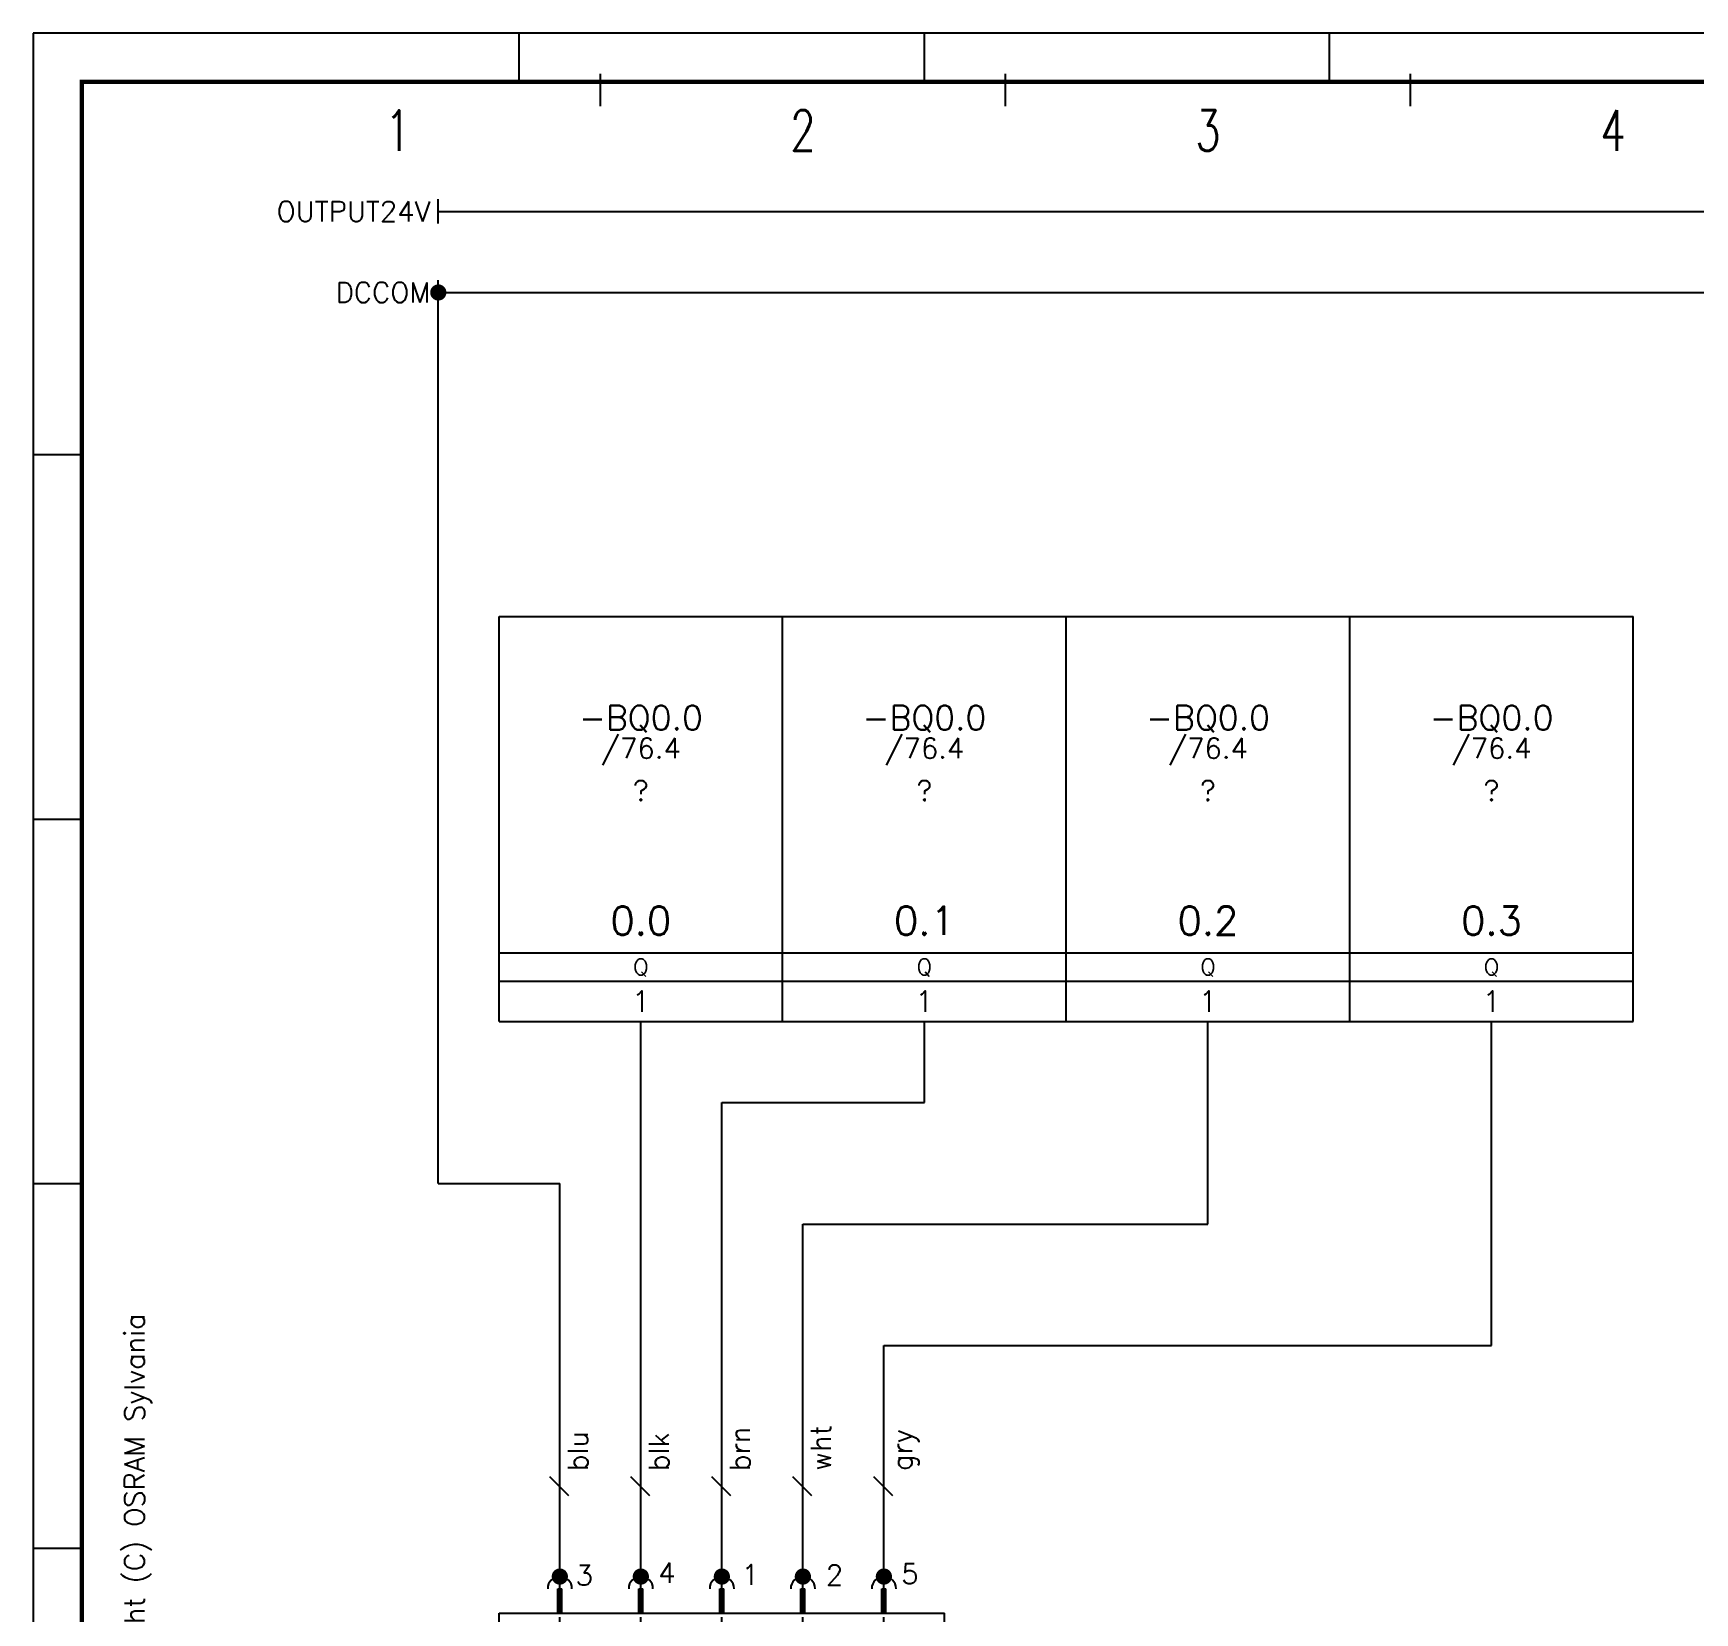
# Model space of a CAD drawing. Extents: x 0 to 420, y 0 to 297.
# Drawn here: x 0 to 205.1, y 102 to 297 of the extents above; entities that cross this region are included whole.
import ezdxf
from ezdxf.enums import TextEntityAlignment as Align

# ---------------------------------------------------------------- set-up
doc = ezdxf.new("R2010")
doc.units = 0
doc.header["$LTSCALE"] = 25
doc.layers.get('0').update_dxf_attribs({"linetype": 'CONTINUOUS'})
for name, color, linetype in [('ECS_LEV_LINE', 7, 'CONTINUOUS'), ('ECS_LEV_PG_FRAME', 7, 'CONTINUOUS'), ('ECS_LEV_PG_LADDER', 7, 'CONTINUOUS'), ('ECS_LEV_PH_DATA', 7, 'CONTINUOUS'), ('ECS_LEV_PH_LOGO', 7, 'CONTINUOUS'), ('ECS_LEV_SYM', 7, 'CONTINUOUS'), ('ECS_LEV_SYM_CPOINT', 7, 'CONTINUOUS'), ('ECS_LEV_SYM_DEVID', 7, 'CONTINUOUS'), ('ECS_LEV_SYM_GEO_SCM', 7, 'CONTINUOUS'), ('ECS_LEV_SYM_TEXT', 7, 'CONTINUOUS'), ('ECS_LEV_SYMCR', 7, 'CONTINUOUS'), ('ECS_LXV_TEXT', 7, 'CONTINUOUS')]:
    doc.layers.add(name, color=color, linetype=linetype)
doc.styles.add('ROMANS', font='ROMANS.SHX', dxfattribs={"oblique": 0.017453})
doc.styles.get("Standard").update_dxf_attribs({"font": 'romans.shx'})

# ---------------------------------------------------------------- blocks, each defined once
blk = doc.blocks.new('SIEC_LANS')
at = {"layer": 'ECS_LEV_SYM_GEO_SCM', "color": 0, "linetype": 'Continuous'}
blk.add_line((0, -1.5), (0, 1.5), dxfattribs=at)
at = {"layer": 'ECS_LEV_SYM_CPOINT', "linetype": 'Continuous', "style": 'ROMANS'}
blk.add_attdef('ECS_T_CPOINT_001', text='', height=2.6, dxfattribs=at).set_placement((0, 0), align=Align.MIDDLE_CENTER)
at = {"layer": 'ECS_LEV_SYM_DEVID', "linetype": 'Continuous', "style": 'ROMANS'}
for tag, p in [('ECS_T_DEVID_3', (-1, 8.4)), ('ECS_T_DEVID_2', (-1, 4.2)), ('ECS_T_DEVID_1', (-1, 0))]:
    blk.add_attdef(tag, text='', height=2.5, dxfattribs=at).set_placement(p, align=Align.MIDDLE_RIGHT)
blk = doc.blocks.new('SEDLHL_BANN_EZCOLUMN_CL50GRBAPQ')
at = {"color": 7}
for centre in [(20.62, -9.99), (20.62, -19.99), (20.62, -29.99)]:
    blk.add_circle(centre, 3.5, dxfattribs=at)
at = {"layer": 'ECS_LEV_SYM_GEO_SCM', "color": 0, "linetype": 'Continuous', "ltscale": 0.3}
for p, q in [((39.5, 7.5), (4.5, 7.5)), ((4.5, -47.5), (4.5, 7.5)), ((39.5, -47.5), (39.5, 7.5)), ((1.5, -0.25), (1.5, 0.25)), ((4.5, 0.25), (1.5, 0.25)), ((4.5, 0), (1.5, 0)), ((4.5, -0.25), (1.5, -0.25)), ((4.5, -9.75), (1.5, -9.75)), ((1.5, -10.25), (1.5, -9.75)), ((4.5, -10), (1.5, -10)), ((4.5, -10.25), (1.5, -10.25)), ((4.5, -10.25), (4.5, -9.75)), ((1.5, -20.25), (1.5, -19.75)), ((4.5, -19.75), (1.5, -19.75)), ((4.5, -20), (1.5, -20)), ((4.5, -20.25), (1.5, -20.25)), ((4.5, -20.25), (4.5, -19.75)), ((4.5, -29.75), (1.5, -29.75)), ((1.5, -30.25), (1.5, -29.75)), ((4.5, -30), (1.5, -30)), ((4.5, -30.25), (1.5, -30.25)), ((4.5, -30.25), (4.5, -29.75)), ((4.5, -39.75), (1.5, -39.75)), ((1.5, -40.25), (1.5, -39.75)), ((4.5, -40), (1.5, -40)), ((4.5, -40.25), (1.5, -40.25)), ((4.5, -40.25), (4.5, -39.75)), ((39.5, -47.5), (4.5, -47.5))]:
    blk.add_line(p, q, dxfattribs=at)
at = {"layer": 'ECS_LEV_SYM_GEO_SCM', "color": 0, "linetype": 'Continuous'}
for p, q in [((11.43, 0.85), (10, 4.03)), ((15.67, 4.03), (10, 4.03)), ((14.24, 0.85), (15.67, 4.03)), ((10, 0), (5, 0)), ((15.67, 0.85), (10, 0.85)), ((10, -0.85), (10, 0.85)), ((15.67, -0.85), (15.67, 0.85)), ((28.13, 0), (15.67, 0)), ((28.13, -19.99), (28.13, 0)), ((15.67, -0.85), (10, -0.85)), ((10, -10), (5, -10)), ((15.67, -9.15), (10, -9.15)), ((10, -10.85), (10, -9.15)), ((15.67, -10.85), (15.67, -9.15)), ((18.9, -10), (15.67, -10)), ((17.81, -9.99), (18.9, -9.99)), ((18.9, -9.13), (18.9, -10.84)), ((18.9, -9.13), (20.62, -9.99)), ((20.62, -9.99), (18.9, -10.84)), ((20.62, -9.13), (20.62, -10.84)), ((20.62, -9.99), (22.97, -9.99)), ((28.13, -9.99), (22.97, -9.99)), ((15.67, -10.85), (10, -10.85)), ((10, -20), (5, -20)), ((15.67, -19.15), (10, -19.15)), ((10, -20.85), (10, -19.15)), ((15.67, -20.85), (15.67, -19.15)), ((18.9, -20), (15.67, -20)), ((17.81, -19.99), (18.9, -19.99)), ((18.9, -19.13), (18.9, -20.84)), ((18.9, -19.13), (20.62, -19.99)), ((20.62, -19.99), (18.9, -20.84)), ((20.62, -19.13), (20.62, -20.84)), ((20.62, -19.99), (22.97, -19.99)), ((28.13, -19.99), (22.97, -19.99)), ((28.13, -29.99), (28.13, -19.99)), ((15.67, -20.85), (10, -20.85)), ((10, -30), (5, -30)), ((15.67, -29.15), (10, -29.15)), ((10, -30.85), (10, -29.15)), ((15.67, -30.85), (15.67, -29.15)), ((18.9, -30), (15.67, -30)), ((17.81, -29.99), (18.9, -29.99)), ((18.9, -29.13), (20.62, -29.99)), ((18.9, -29.13), (18.9, -30.84)), ((20.62, -29.99), (18.9, -30.84)), ((20.62, -29.13), (20.62, -30.84)), ((20.62, -29.99), (22.97, -29.99)), ((28.13, -29.99), (22.97, -29.99)), ((28.13, -40), (28.13, -29.99)), ((15.67, -30.85), (10, -30.85)), ((28.13, -40), (5, -40))]:
    blk.add_line(p, q, dxfattribs=at)
at = {"layer": 'ECS_LEV_SYM_GEO_SCM', "color": 0, "linetype": 'Continuous', "const_width": 1}
for points in [[(28.13, -10.49, 1), (28.13, -9.49, 1)], [(28.13, -20.49, 1), (28.13, -19.49, 1)], [(28.13, -30.49, 1), (28.13, -29.49, 1)]]:
    blk.add_lwpolyline(points, format="xyb", close=True, dxfattribs=at)
at = {"layer": 'ECS_LEV_SYM_GEO_SCM', "color": 0, "linetype": 'Continuous'}
for points in [[(20.27, -11.7, 0, 0, 0), (20.96, -12.39, 0.514, 0, 0), (21.65, -13.07, 0, 0, 0)], [(20.96, -11.01, 0, 0, 0), (21.65, -11.7, 0.514, 0, 0), (22.33, -12.39, 0, 0, 0)], [(20.27, -21.7, 0, 0, 0), (20.96, -22.39, 0.514, 0, 0), (21.65, -23.07, 0, 0, 0)], [(20.96, -21.01, 0, 0, 0), (21.65, -21.7, 0.514, 0, 0), (22.33, -22.39, 0, 0, 0)], [(20.96, -31.01, 0, 0, 0), (21.65, -31.7, 0.514, 0, 0), (22.33, -32.39, 0, 0, 0)], [(20.27, -31.7, 0, 0, 0), (20.96, -32.39, 0.514, 0, 0), (21.65, -33.07, 0, 0, 0)]]:
    blk.add_lwpolyline(points, format="xyseb", dxfattribs=at)
at = {"layer": 'ECS_LEV_SYM_GEO_SCM', "color": 0, "linetype": 'Continuous', "ltscale": 0.3}
for centre in [(1.5, 0), (1.5, -10), (1.5, -20), (1.5, -30), (1.5, -40)]:
    blk.add_arc(centre, 1.5, 90, 270, dxfattribs=at)
at = {"layer": 'ECS_LEV_SYM_CPOINT', "color": 7, "linetype": 'Continuous', "style": 'ROMANS'}
for tag, p in [('ECS_T_CPOINT_004', (-1.59, 3.22)), ('ECS_T_CPOINT_001', (-1.49, -16.48)), ('ECS_T_CPOINT_003', (-1.71, -26.78)), ('ECS_T_CPOINT_002', (-1.42, -36.98))]:
    blk.add_attdef(tag, text='', height=2.5, dxfattribs=at).set_placement(p, align=Align.MIDDLE_LEFT)
at = {"layer": 'ECS_LEV_SYM_CPOINT', "color": 0, "linetype": 'Continuous'}
blk.add_attdef('ECS_T_CPOINT_005', text='', height=2.5, dxfattribs=at).set_placement((-0.19, -6.09), align=Align.MIDDLE_CENTER)
at = {"layer": 'ECS_LEV_SYM_DEVID', "color": 7, "linetype": 'Continuous'}
for tag, p in [('ECS_T_DEVID_3', (47.7, -16.44)), ('ECS_T_DEVID_2', (47.7, -20.64)), ('ECS_T_DEVID_1', (47.7, -24.84))]:
    blk.add_attdef(tag, text='', height=3, dxfattribs=at).set_placement(p, align=Align.MIDDLE_RIGHT)
at = {"layer": 'ECS_LEV_SYM_TEXT', "color": 7, "linetype": 'Continuous', "style": 'ROMANS'}
for tag, p in [('ECS_T_TEXT_4.0', (12.71, 5.58)), ('ECS_T_TEXT_6.0', (12.64, -7.38)), ('ECS_T_TEXT_2.0', (13.32, -17.38)), ('ECS_T_TEXT_1.0', (11.74, -26.97)), ('ECS_T_TEXT_5.0', (12.99, -38.04))]:
    blk.add_attdef(tag, text='', height=2, dxfattribs=at).set_placement(p, align=Align.MIDDLE_CENTER)
at = {"layer": 'ECS_LEV_SYM_TEXT', "color": 7, "linetype": 'Continuous'}
for tag, p in [('ECS_T_TEXT_3.1', (22.75, -42.47)), ('ECS_T_TEXT_3.2', (22.75, -45.27))]:
    blk.add_attdef(tag, text='', height=2, dxfattribs=at).set_placement(p, align=Align.MIDDLE_CENTER)
at = {"layer": 'ECS_LEV_SYMCR', "color": 7, "linetype": 'Continuous'}
for tag, p in [('ECS_T_CRC_TEXT_P', (47.7, -29.04)), ('ECS_T_CRC_TEXT_N', (47.7, -33.24))]:
    blk.add_attdef(tag, text='', height=2.5, dxfattribs=at).set_placement(p, align=Align.MIDDLE_RIGHT)
blk = doc.blocks.new('SEDLHL_WKABELE')
at = {"color": 0, "linetype": 'Continuous'}
blk.add_line((-1.24, 1.28), (1.1, -1.05), dxfattribs=at)
at = {"layer": 'ECS_LEV_SYM_CPOINT', "linetype": 'Continuous', "style": 'ROMANS'}
blk.add_attdef('ECS_T_CPOINT_001', text='', height=2.6, rotation=89.99849, dxfattribs=at).set_placement((1, 2), align=Align.TOP_LEFT)
at = {"layer": 'ECS_LEV_SYM_DEVID', "linetype": 'Continuous', "style": 'ROMANS'}
for tag, p in [('ECS_T_DEVID_3', (-2.471, 8.501)), ('ECS_T_DEVID_2', (-2.471, 4.301)), ('ECS_T_DEVID_1', (-2.471, 0.101))]:
    blk.add_attdef(tag, text='', height=3, dxfattribs=at).set_placement(p, align=Align.MIDDLE_RIGHT)
at = {"layer": 'ECS_LEV_SYMCR', "color": 0, "linetype": 'Continuous', "style": 'ROMANS'}
for tag, p in [('ECS_T_CRC_TEXT_P', (-2.471, -3.649)), ('ECS_T_CRC_TEXT_N', (-2.471, -7.399))]:
    blk.add_attdef(tag, text='', height=2.5, dxfattribs=at).set_placement(p, align=Align.MIDDLE_RIGHT)
blk = doc.blocks.new('__TEXT_')
blk = doc.blocks.new('sylvania')
at = {"layer": 'ECS_LXV_TEXT', "color": 7, "linetype": 'Continuous'}
ref = blk.add_blockref('__TEXT_', (0, 0), dxfattribs=at)
ref.add_attrib('ECS_T_TEXT_0.0', 'Copyright (C) OSRAM Sylvania', dxfattribs={"color": 7, "linetype": 'Continuous', "height": 2.5, "rotation": 89.9985, "style": 'ROMANS'}).set_placement((-127.5, 139), align=Align.MIDDLE_RIGHT)
blk = doc.blocks.new('SEDLHL_1_SPSA')
at = {"layer": 'ECS_LEV_SYM_GEO_SCM', "color": 0, "linetype": 'Continuous'}
for p, q in [((-17.5, -45), (-17.5, 0)), ((-17.5, 0), (0, 0)), ((0, 0), (17.5, 0)), ((17.5, -45), (17.5, 0)), ((-17.5, -41.5), (17.5, -41.5)), ((-17.5, -45), (17.5, -45)), ((-17.5, -50), (-17.5, -45)), ((17.5, -50), (17.5, -45)), ((-17.5, -50), (17.5, -50)), ((0, -55), (0, -50))]:
    blk.add_line(p, q, dxfattribs=at)
at = {"layer": 'ECS_LEV_SYM_CPOINT', "linetype": 'Continuous', "style": 'ROMANS'}
blk.add_attdef('ECS_T_CPOINT_001', text='', height=2.5, dxfattribs=at).set_placement((0, -47.5), align=Align.MIDDLE_CENTER)
at = {"layer": 'ECS_LEV_SYM_DEVID', "linetype": 'Continuous', "style": 'ROMANS'}
for tag, p in [('ECS_T_DEVID_3', (0, -2.7)), ('ECS_T_DEVID_2', (0, -7.6)), ('ECS_T_DEVID_1', (0, -12.5))]:
    blk.add_attdef(tag, text='', height=3.5, dxfattribs=at).set_placement(p, align=Align.MIDDLE_CENTER)
at = {"layer": 'ECS_LEV_SYM_TEXT', "linetype": 'Continuous', "style": 'ROMANS'}
for tag, height, p in [('ECS_T_TEXT_2.0', 2.5, (0, -21.5)), ('ECS_T_TEXT_1.0', 2, (0, -43.25))]:
    blk.add_attdef(tag, text='', height=height, dxfattribs=at).set_placement(p, align=Align.MIDDLE_CENTER)
blk.add_attdef('ECS_T_TEXT_3.0', text='', height=3.5, dxfattribs=at).set_placement((0, -35.8), align=Align.TOP_CENTER)
at = {"layer": 'ECS_LEV_SYMCR', "color": 0, "linetype": 'Continuous', "style": 'ROMANS'}
for tag, p in [('ECS_T_CRC_TEXT_P', (0, -16.5)), ('ECS_T_CRC_TEXT_N', (0, -20.5))]:
    blk.add_attdef(tag, text='', height=2.5, dxfattribs=at).set_placement(p, align=Align.MIDDLE_CENTER)
blk = doc.blocks.new('SOSRAMF_CP')
at = {"layer": 'ECS_LEV_SYM_GEO_SCM', "color": 0, "linetype": 'Continuous', "const_width": 1}
blk.add_lwpolyline([(-0.5, 0, 1), (0.5, 0, 1)], format="xyb", close=True, dxfattribs=at)
at = {"layer": 'ECS_LEV_SYM_CPOINT', "linetype": 'Continuous', "style": 'ROMANS'}
blk.add_attdef('ECS_T_CPOINT_001', text='', height=2.6, dxfattribs=at).set_placement((0, 0), align=Align.MIDDLE_CENTER)
at = {"layer": 'ECS_LEV_SYM_DEVID', "linetype": 'Continuous'}
for tag in ['ECS_T_DEVID_3', 'ECS_T_DEVID_2', 'ECS_T_DEVID_1']:
    blk.add_attdef(tag, (0, 0), '', height=1, dxfattribs=at)

msp = doc.modelspace()

# ---------------------------------------------------------------- linework, layer by layer
at = {"layer": 'ECS_LEV_LINE'}
for p, q in [((50, 275), (355, 275)), ((75, 106.5), (75, 170)), ((110, 165), (110, 170)), ((145, 150), (145, 170)), ((180, 135), (180, 170)), ((85, 106.5), (85, 165)), ((85, 165), (110, 165)), ((95, 106.5), (95, 150)), ((95, 150), (145, 150)), ((105, 106.5), (105, 135)), ((105, 135), (180, 135)), ((75, 105), (75, 106.5)), ((85, 105), (85, 106.5)), ((95, 105), (95, 106.5)), ((105, 105), (105, 106.5))]:
    msp.add_line(p, q, dxfattribs=at)
at = {"layer": 'ECS_LEV_LINE', "linetype": 'Continuous'}
for p, q in [((50, 155), (50, 265)), ((50, 265), (215, 265)), ((50, 155), (65, 155)), ((65, 106.5), (65, 155)), ((65, 105), (65, 106.5))]:
    msp.add_line(p, q, dxfattribs=at)
at = {"layer": 'ECS_LEV_PG_FRAME', "color": 7, "linetype": 'Continuous'}
for p, q in [((420, 297), (0, 297)), ((0, 297), (0, 0))]:
    msp.add_line(p, q, dxfattribs=at)
at = {"layer": 'ECS_LEV_PG_LADDER', "linetype": 'Continuous'}
for p, q in [((70, 288), (70, 292)), ((120, 288), (120, 292)), ((170, 288), (170, 292))]:
    msp.add_line(p, q, dxfattribs=at)
at = {"layer": 'ECS_LEV_PH_DATA', "color": 7, "linetype": 'Continuous'}
for p, q in [((0, 297), (0, 0)), ((0, 297), (0, 0)), ((420, 297), (0, 297)), ((420, 297), (0, 297))]:
    msp.add_line(p, q, dxfattribs=at)
at = {"layer": 'ECS_LEV_PH_DATA', "linetype": 'Continuous'}
for p, q in [((60, 291), (60, 297)), ((110, 291), (110, 297)), ((160, 291), (160, 297))]:
    msp.add_line(p, q, dxfattribs=at)
at = {"layer": 'ECS_LEV_PH_DATA', "color": 7}
for p, q in [((0, 245), (6, 245)), ((0, 200), (6, 200)), ((0, 155), (6, 155)), ((0, 110), (6, 110))]:
    msp.add_line(p, q, dxfattribs=at)
at = {"layer": 'ECS_LEV_PH_DATA', "color": 7, "const_width": 0.5}
msp.add_lwpolyline([(414, 291), (6, 291), (6, 6), (414, 6)], close=True, dxfattribs=at)

# ---------------------------------------------------------------- block references
at = {"layer": 'ECS_LEV_PG_LADDER', "linetype": 'Continuous'}
ref = msp.add_blockref('__TEXT_', (0, 292), dxfattribs=at)
ref.add_attrib('?', '1', dxfattribs={"linetype": 'Continuous', "height": 5, "style": 'ROMANS', "width": 0.725}).set_placement((45, 285), align=Align.MIDDLE_CENTER)
ref = msp.add_blockref('__TEXT_', (0, 292), dxfattribs=at)
ref.add_attrib('?', '2', dxfattribs={"linetype": 'Continuous', "height": 5, "style": 'ROMANS', "width": 0.725}).set_placement((95, 285), align=Align.MIDDLE_CENTER)
ref = msp.add_blockref('__TEXT_', (0, 292), dxfattribs=at)
ref.add_attrib('?', '3', dxfattribs={"linetype": 'Continuous', "height": 5, "style": 'ROMANS', "width": 0.725}).set_placement((145, 285), align=Align.MIDDLE_CENTER)
ref = msp.add_blockref('__TEXT_', (0, 292), dxfattribs=at)
ref.add_attrib('?', '4', dxfattribs={"linetype": 'Continuous', "height": 5, "style": 'ROMANS', "width": 0.725}).set_placement((195, 285), align=Align.MIDDLE_CENTER)
at = {"layer": 'ECS_LEV_PH_LOGO'}
msp.add_blockref('sylvania', (140, 0), dxfattribs=at)
at = {"layer": 'ECS_LEV_SYM', "color": 7, "linetype": 'Continuous'}
ref = msp.add_blockref('SIEC_LANS', (50, 275), dxfattribs=at)
ref.add_attrib('ECS_T_DEVID_1', 'OUTPUT24V', dxfattribs={"layer": 'ECS_LEV_SYM_DEVID', "linetype": 'Continuous', "height": 2.5}).set_placement((49, 275), align=Align.MIDDLE_RIGHT)
at = {"layer": 'ECS_LEV_SYM', "color": 3}
ref = msp.add_blockref('SIEC_LANS', (50, 265), dxfattribs=at)
ref.add_attrib('ECS_T_DEVID_1', 'DCCOM', dxfattribs={"layer": 'ECS_LEV_SYM_DEVID', "linetype": 'Continuous', "height": 2.5}).set_placement((49, 265), align=Align.MIDDLE_RIGHT)
at = {"layer": 'ECS_LEV_SYM', "color": 7}
for p in [(50, 265), (75, 106.5), (85, 106.5), (95, 106.5), (105, 106.5)]:
    msp.add_blockref('SOSRAMF_CP', p, dxfattribs=at)
at = {"layer": 'ECS_LEV_SYM'}
ref = msp.add_blockref('SEDLHL_1_SPSA', (75, 225), dxfattribs=at)
ref.add_attrib('ECS_T_TEXT_3.0', '0.0', dxfattribs={"layer": 'ECS_LEV_SYM_TEXT', "linetype": 'Continuous', "height": 3.5, "style": 'ROMANS'}).set_placement((75, 189.2), align=Align.TOP_CENTER)
ref.add_attrib('ECS_T_TEXT_2.0', '?', dxfattribs={"layer": 'ECS_LEV_SYM_TEXT', "linetype": 'Continuous', "height": 2.5, "style": 'ROMANS'}).set_placement((75, 203.5), align=Align.MIDDLE_CENTER)
ref.add_attrib('ECS_T_TEXT_1.0', 'Q', dxfattribs={"layer": 'ECS_LEV_SYM_TEXT', "linetype": 'Continuous', "height": 2, "style": 'ROMANS'}).set_placement((75, 181.75), align=Align.MIDDLE_CENTER)
ref.add_attrib('ECS_T_CPOINT_001', '1', dxfattribs={"layer": 'ECS_LEV_SYM_CPOINT', "linetype": 'Continuous', "height": 2.6}).set_placement((75, 177.5), align=Align.MIDDLE_CENTER)
ref.add_attrib('ECS_T_CRC_TEXT_P', '/76.4', dxfattribs={"layer": 'ECS_LEV_SYMCR', "color": 0, "linetype": 'Continuous', "height": 2.5}).set_placement((75, 208.75), align=Align.MIDDLE_CENTER)
ref.add_attrib('ECS_T_DEVID_1', '-BQ0.0', dxfattribs={"layer": 'ECS_LEV_SYM_DEVID', "linetype": 'Continuous', "height": 3}).set_placement((75, 212.5), align=Align.MIDDLE_CENTER)
ref = msp.add_blockref('SEDLHL_1_SPSA', (110, 225), dxfattribs=at)
ref.add_attrib('ECS_T_TEXT_3.0', '0.1', dxfattribs={"layer": 'ECS_LEV_SYM_TEXT', "linetype": 'Continuous', "height": 3.5, "style": 'ROMANS'}).set_placement((110, 189.2), align=Align.TOP_CENTER)
ref.add_attrib('ECS_T_TEXT_2.0', '?', dxfattribs={"layer": 'ECS_LEV_SYM_TEXT', "linetype": 'Continuous', "height": 2.5, "style": 'ROMANS'}).set_placement((110, 203.5), align=Align.MIDDLE_CENTER)
ref.add_attrib('ECS_T_TEXT_1.0', 'Q', dxfattribs={"layer": 'ECS_LEV_SYM_TEXT', "linetype": 'Continuous', "height": 2, "style": 'ROMANS'}).set_placement((110, 181.75), align=Align.MIDDLE_CENTER)
ref.add_attrib('ECS_T_CPOINT_001', '1', dxfattribs={"layer": 'ECS_LEV_SYM_CPOINT', "linetype": 'Continuous', "height": 2.6}).set_placement((110, 177.5), align=Align.MIDDLE_CENTER)
ref.add_attrib('ECS_T_CRC_TEXT_P', '/76.4', dxfattribs={"layer": 'ECS_LEV_SYMCR', "color": 0, "linetype": 'Continuous', "height": 2.5}).set_placement((110, 208.75), align=Align.MIDDLE_CENTER)
ref.add_attrib('ECS_T_DEVID_1', '-BQ0.0', dxfattribs={"layer": 'ECS_LEV_SYM_DEVID', "linetype": 'Continuous', "height": 3}).set_placement((110, 212.5), align=Align.MIDDLE_CENTER)
ref = msp.add_blockref('SEDLHL_1_SPSA', (145, 225), dxfattribs=at)
ref.add_attrib('ECS_T_TEXT_3.0', '0.2', dxfattribs={"layer": 'ECS_LEV_SYM_TEXT', "linetype": 'Continuous', "height": 3.5, "style": 'ROMANS'}).set_placement((145, 189.2), align=Align.TOP_CENTER)
ref.add_attrib('ECS_T_TEXT_2.0', '?', dxfattribs={"layer": 'ECS_LEV_SYM_TEXT', "linetype": 'Continuous', "height": 2.5, "style": 'ROMANS'}).set_placement((145, 203.5), align=Align.MIDDLE_CENTER)
ref.add_attrib('ECS_T_TEXT_1.0', 'Q', dxfattribs={"layer": 'ECS_LEV_SYM_TEXT', "linetype": 'Continuous', "height": 2, "style": 'ROMANS'}).set_placement((145, 181.75), align=Align.MIDDLE_CENTER)
ref.add_attrib('ECS_T_CPOINT_001', '1', dxfattribs={"layer": 'ECS_LEV_SYM_CPOINT', "linetype": 'Continuous', "height": 2.6}).set_placement((145, 177.5), align=Align.MIDDLE_CENTER)
ref.add_attrib('ECS_T_CRC_TEXT_P', '/76.4', dxfattribs={"layer": 'ECS_LEV_SYMCR', "color": 0, "linetype": 'Continuous', "height": 2.5}).set_placement((145, 208.75), align=Align.MIDDLE_CENTER)
ref.add_attrib('ECS_T_DEVID_1', '-BQ0.0', dxfattribs={"layer": 'ECS_LEV_SYM_DEVID', "linetype": 'Continuous', "height": 3}).set_placement((145, 212.5), align=Align.MIDDLE_CENTER)
ref = msp.add_blockref('SEDLHL_1_SPSA', (180, 225), dxfattribs=at)
ref.add_attrib('ECS_T_TEXT_3.0', '0.3', dxfattribs={"layer": 'ECS_LEV_SYM_TEXT', "linetype": 'Continuous', "height": 3.5, "style": 'ROMANS'}).set_placement((180, 189.2), align=Align.TOP_CENTER)
ref.add_attrib('ECS_T_TEXT_2.0', '?', dxfattribs={"layer": 'ECS_LEV_SYM_TEXT', "linetype": 'Continuous', "height": 2.5, "style": 'ROMANS'}).set_placement((180, 203.5), align=Align.MIDDLE_CENTER)
ref.add_attrib('ECS_T_TEXT_1.0', 'Q', dxfattribs={"layer": 'ECS_LEV_SYM_TEXT', "linetype": 'Continuous', "height": 2, "style": 'ROMANS'}).set_placement((180, 181.75), align=Align.MIDDLE_CENTER)
ref.add_attrib('ECS_T_CPOINT_001', '1', dxfattribs={"layer": 'ECS_LEV_SYM_CPOINT', "linetype": 'Continuous', "height": 2.6}).set_placement((180, 177.5), align=Align.MIDDLE_CENTER)
ref.add_attrib('ECS_T_CRC_TEXT_P', '/76.4', dxfattribs={"layer": 'ECS_LEV_SYMCR', "color": 0, "linetype": 'Continuous', "height": 2.5}).set_placement((180, 208.75), align=Align.MIDDLE_CENTER)
ref.add_attrib('ECS_T_DEVID_1', '-BQ0.0', dxfattribs={"layer": 'ECS_LEV_SYM_DEVID', "linetype": 'Continuous', "height": 3}).set_placement((180, 212.5), align=Align.MIDDLE_CENTER)
ref = msp.add_blockref('SEDLHL_WKABELE', (64.97, 117.55), dxfattribs=at)
ref.add_attrib('ECS_T_CPOINT_001', 'blu', dxfattribs={"layer": 'ECS_LEV_SYM_CPOINT', "linetype": 'Continuous', "height": 2.5, "rotation": 90}).set_placement((65.97, 119.55), align=Align.TOP_LEFT)
ref = msp.add_blockref('SEDLHL_WKABELE', (74.97, 117.55), dxfattribs=at)
ref.add_attrib('ECS_T_CPOINT_001', 'blk', dxfattribs={"layer": 'ECS_LEV_SYM_CPOINT', "linetype": 'Continuous', "height": 2.5, "rotation": 90}).set_placement((75.97, 119.55), align=Align.TOP_LEFT)
ref = msp.add_blockref('SEDLHL_WKABELE', (84.97, 117.55), dxfattribs=at)
ref.add_attrib('ECS_T_CPOINT_001', 'brn', dxfattribs={"layer": 'ECS_LEV_SYM_CPOINT', "linetype": 'Continuous', "height": 2.5, "rotation": 90}).set_placement((85.97, 119.55), align=Align.TOP_LEFT)
ref = msp.add_blockref('SEDLHL_WKABELE', (94.97, 117.55), dxfattribs=at)
ref.add_attrib('ECS_T_CPOINT_001', 'wht', dxfattribs={"layer": 'ECS_LEV_SYM_CPOINT', "linetype": 'Continuous', "height": 2.5, "rotation": 90}).set_placement((95.97, 119.55), align=Align.TOP_LEFT)
ref = msp.add_blockref('SEDLHL_WKABELE', (104.97, 117.55), dxfattribs=at)
ref.add_attrib('ECS_T_CPOINT_001', 'gry', dxfattribs={"layer": 'ECS_LEV_SYM_CPOINT', "linetype": 'Continuous', "height": 2.5, "rotation": 90}).set_placement((105.97, 119.55), align=Align.TOP_LEFT)
ref = msp.add_blockref('SEDLHL_BANN_EZCOLUMN_CL50GRBAPQ', (105, 106.5), dxfattribs=dict(at, rotation=270))
ref.add_attrib('ECS_T_TEXT_6.0', 'BLUE', dxfattribs={"layer": 'ECS_LEV_SYM_TEXT', "color": 7, "linetype": 'Continuous', "height": 2, "rotation": 270, "style": 'ROMANS'}).set_placement((97.62, 93.86), align=Align.MIDDLE_CENTER)
ref.add_attrib('ECS_T_TEXT_5.0', 'DCCOM', dxfattribs={"layer": 'ECS_LEV_SYM_TEXT', "color": 7, "linetype": 'Continuous', "height": 2, "rotation": 270, "style": 'ROMANS'}).set_placement((66.96, 93.51), align=Align.MIDDLE_CENTER)
ref.add_attrib('ECS_T_TEXT_4.0', 'ALARM', dxfattribs={"layer": 'ECS_LEV_SYM_TEXT', "color": 7, "linetype": 'Continuous', "height": 2, "rotation": 270, "style": 'ROMANS'}).set_placement((110.58, 93.79), align=Align.MIDDLE_CENTER)
ref.add_attrib('ECS_T_TEXT_3.1', 'Banner', dxfattribs={"layer": 'ECS_LEV_SYM_TEXT', "linetype": 'Continuous', "height": 2, "rotation": 270}).set_placement((62.53, 83.75), align=Align.MIDDLE_CENTER)
ref.add_attrib('ECS_T_TEXT_3.2', 'CL50GRBAPQ', dxfattribs={"layer": 'ECS_LEV_SYM_TEXT', "linetype": 'Continuous', "height": 2, "rotation": 270}).set_placement((59.73, 83.75), align=Align.MIDDLE_CENTER)
ref.add_attrib('ECS_T_TEXT_2.0', 'RED', dxfattribs={"layer": 'ECS_LEV_SYM_TEXT', "color": 7, "linetype": 'Continuous', "height": 2, "rotation": 270, "style": 'ROMANS'}).set_placement((87.62, 93.18), align=Align.MIDDLE_CENTER)
ref.add_attrib('ECS_T_TEXT_1.0', 'GREEN', dxfattribs={"layer": 'ECS_LEV_SYM_TEXT', "color": 7, "linetype": 'Continuous', "height": 2, "rotation": 270, "style": 'ROMANS'}).set_placement((78.03, 94.76), align=Align.MIDDLE_CENTER)
ref.add_attrib('ECS_T_CPOINT_005', '2', dxfattribs={"layer": 'ECS_LEV_SYM_CPOINT', "color": 0, "linetype": 'Continuous', "height": 2.5}).set_placement((98.91, 106.69), align=Align.MIDDLE_CENTER)
ref.add_attrib('ECS_T_CPOINT_004', '5', dxfattribs={"layer": 'ECS_LEV_SYM_CPOINT', "color": 7, "linetype": 'Continuous', "height": 2.5}).set_placement((108.21, 108.09), align=Align.TOP_CENTER)
ref.add_attrib('ECS_T_CPOINT_003', '4', dxfattribs={"layer": 'ECS_LEV_SYM_CPOINT', "color": 7, "linetype": 'Continuous', "height": 2.5}).set_placement((78.22, 108.21), align=Align.TOP_CENTER)
ref.add_attrib('ECS_T_CPOINT_002', '3', dxfattribs={"layer": 'ECS_LEV_SYM_CPOINT', "color": 7, "linetype": 'Continuous', "height": 2.5}).set_placement((68.02, 107.92), align=Align.TOP_CENTER)
ref.add_attrib('ECS_T_CPOINT_001', '1', dxfattribs={"layer": 'ECS_LEV_SYM_CPOINT', "color": 7, "linetype": 'Continuous', "height": 2.5}).set_placement((88.52, 107.99), align=Align.TOP_CENTER)
ref.add_attrib('ECS_T_DEVID_1', '-STACKLIGHT', dxfattribs={"layer": 'ECS_LEV_SYM_DEVID', "color": 7, "linetype": 'Continuous', "height": 3}).set_placement((85.3, 52.53), align=Align.CENTER)
at = {"layer": 'ECS_LEV_SYM', "color": 7, "linetype": 'Continuous'}
msp.add_blockref('SOSRAMF_CP', (65, 106.5), dxfattribs=at)

doc.saveas('drawing.dxf')
